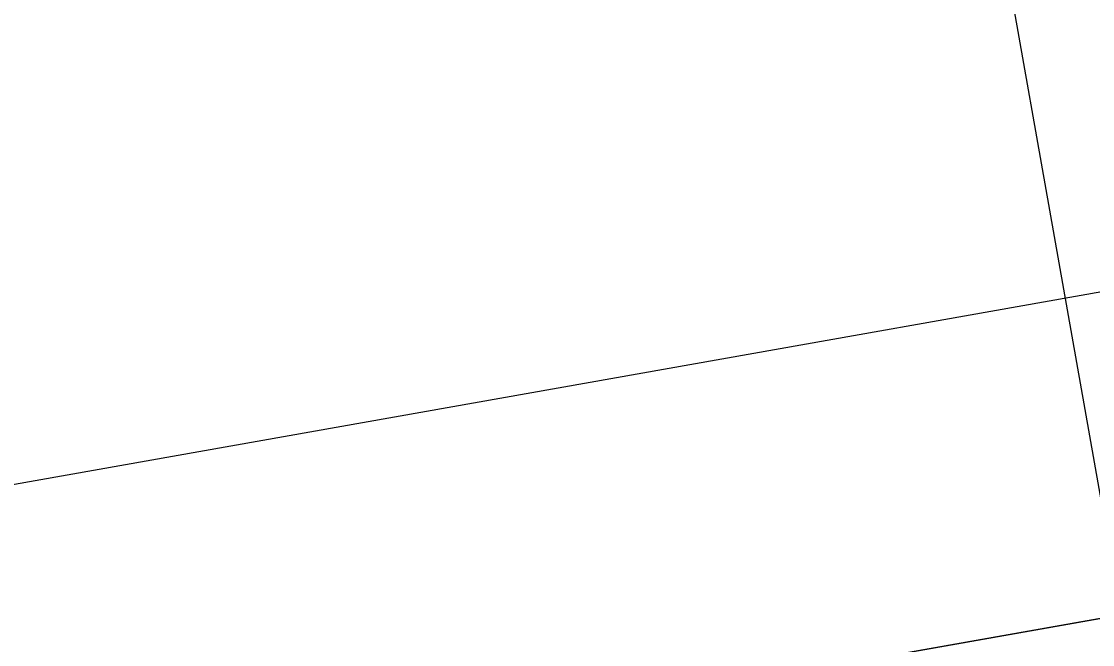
# Model space of a CAD drawing. Header units: millimetres. Extents: x -434100 to 9270898, y 0 to 249028.
# Drawn here: x -194526.89 to -194513.48, y 106459.63 to 106467.44 of the extents above; entities that cross this region are included whole.
import ezdxf
from ezdxf import colors
from ezdxf.entities.mleader import LeaderData, LeaderLine
from ezdxf.math import Vec2, Vec3

# ---------------------------------------------------------------- set-up
doc = ezdxf.new("R2010")
doc.units = ezdxf.units.MM
doc.header["$MEASUREMENT"] = 0
doc.layers.get('0').update_dxf_attribs({"color": 250, "lineweight": 9})
for name, color, linetype, lineweight in [('_АР ТЕКСТ', 250, 'Continuous', 25), ('АР_Отметки', 250, 'Continuous', 15), ('АР_Перегородки витражные', 152, 'Continuous', 13), ('АР_Размеры', 175, 'Continuous', 9), ('АР_Размеры дверей', 15, 'Continuous', 0), ('АР_Сущ Несущая стена', 216, 'Continuous', 30)]:
    doc.layers.add(name, color=color, linetype=linetype, lineweight=lineweight)
doc.styles.add('ISOCPEUR', font='isocpeur.TTF', dxfattribs={"width": 0.7})

# ---------------------------------------------------------------- blocks, each defined once
blk = doc.blocks.new('_DotSmall')
at = {"color": 0, "linetype": 'ByBlock', "const_width": 0.5}
blk.add_lwpolyline([(-0.0625, 0, 1), (0.0625, 0, 1)], format="xyb", close=True, dxfattribs=at)
blk = doc.blocks.new('стойка витр.')
at = {"lineweight": 0, "ltscale": 100, "transparency": 33554687}
blk.add_lwpolyline([(-3.954, -35.651), (88.615, -0.548), (89.181, 0.709), (67.185, 58.716), (65.927, 59.282), (-26.642, 24.18)], dxfattribs=at)
blk.add_lwpolyline([(63.812, 56.264), (85.074, 0.195), (10.631, -28.034), (-10.631, 28.034)], close=True, dxfattribs=at)
blk = doc.blocks.new('A$Cae753e6d')
at = {"color": 5, "lineweight": 0, "ltscale": 100, "transparency": 33554687}
blk.add_lwpolyline([(19.918, -54.73), (0.942, 42.435), (-0.203, 43.205), (-61.09, 31.314), (-61.86, 30.17), (-42.884, -66.995)], dxfattribs=at)
blk.add_lwpolyline([(-59.242, 27.576), (-0.389, 39.07), (14.872, -39.07), (-43.981, -50.563)], close=True, dxfattribs=at)
at = {"layer": 'АР_Перегородки витражные', "rotation": 80.28340479355269}
blk.add_blockref('стойка витр.', (-14.555, -44.816), dxfattribs=at)
blk = doc.blocks.new('A$Cec9b444d')
at = {"color": 241, "ltscale": 100, "true_color": 0xf7abae, "rotation": 359}
blk.add_blockref('A$Cae753e6d', (-263.604, -6176.929), dxfattribs=at)

msp = doc.modelspace()

# ---------------------------------------------------------------- linework, layer by layer
at = {"layer": 'АР_Размеры', "color": 5, "lineweight": 0, "ltscale": 100, "transparency": 33554687}
msp.add_lwpolyline([(-194434.725, 106384.344), (-194452.002, 106481.825), (-194453.133, 106482.616), (-194514.219, 106471.789), (-194515.009, 106470.658), (-194497.731, 106373.177)], dxfattribs=at)
msp.add_lwpolyline([(-194434.725, 106384.344), (-194452.002, 106481.825), (-194453.133, 106482.616), (-194514.219, 106471.789), (-194515.009, 106470.658), (-194497.731, 106373.177)], dxfattribs=at)
msp.add_lwpolyline([(-194434.725, 106384.344), (-194452.002, 106481.825), (-194453.133, 106482.616), (-194514.219, 106471.789), (-194515.009, 106470.658), (-194497.731, 106373.177)], dxfattribs=at)
msp.add_lwpolyline([(-194434.725, 106384.344), (-194452.002, 106481.825), (-194453.133, 106482.616), (-194514.219, 106471.789), (-194515.009, 106470.658), (-194497.731, 106373.177)], dxfattribs=at)
msp.add_lwpolyline([(-194434.725, 106384.344), (-194452.002, 106481.825), (-194453.133, 106482.616), (-194514.219, 106471.789), (-194515.009, 106470.658), (-194497.731, 106373.177)], dxfattribs=at)
msp.add_lwpolyline([(-194434.725, 106384.344), (-194452.002, 106481.825), (-194453.133, 106482.616), (-194514.219, 106471.789), (-194515.009, 106470.658), (-194497.731, 106373.177)], dxfattribs=at)
msp.add_lwpolyline([(-194434.725, 106384.344), (-194452.002, 106481.825), (-194453.133, 106482.616), (-194514.219, 106471.789), (-194515.009, 106470.658), (-194497.731, 106373.177)], dxfattribs=at)
msp.add_lwpolyline([(-194434.725, 106384.344), (-194452.002, 106481.825), (-194453.133, 106482.616), (-194514.219, 106471.789), (-194515.009, 106470.658), (-194497.731, 106373.177)], dxfattribs=at)
msp.add_lwpolyline([(-194434.725, 106384.344), (-194452.002, 106481.825), (-194453.133, 106482.616), (-194514.219, 106471.789), (-194515.009, 106470.658), (-194497.731, 106373.177)], dxfattribs=at)
msp.add_lwpolyline([(-194434.725, 106384.344), (-194452.002, 106481.825), (-194453.133, 106482.616), (-194514.219, 106471.789), (-194515.009, 106470.658), (-194497.731, 106373.177)], dxfattribs=at)
msp.add_lwpolyline([(-194434.725, 106384.344), (-194452.002, 106481.825), (-194453.133, 106482.616), (-194514.219, 106471.789), (-194515.009, 106470.658), (-194497.731, 106373.177)], dxfattribs=at)
msp.add_lwpolyline([(-194434.725, 106384.344), (-194452.002, 106481.825), (-194453.133, 106482.616), (-194514.219, 106471.789), (-194515.009, 106470.658), (-194497.731, 106373.177)], dxfattribs=at)
msp.add_lwpolyline([(-194434.725, 106384.344), (-194452.002, 106481.825), (-194453.133, 106482.616), (-194514.219, 106471.789), (-194515.009, 106470.658), (-194497.731, 106373.177)], dxfattribs=at)
msp.add_lwpolyline([(-194434.725, 106384.344), (-194452.002, 106481.825), (-194453.133, 106482.616), (-194514.219, 106471.789), (-194515.009, 106470.658), (-194497.731, 106373.177)], dxfattribs=at)
msp.add_lwpolyline([(-194434.725, 106384.344), (-194452.002, 106481.825), (-194453.133, 106482.616), (-194514.219, 106471.789), (-194515.009, 106470.658), (-194497.731, 106373.177)], dxfattribs=at)
msp.add_lwpolyline([(-194434.725, 106384.344), (-194452.002, 106481.825), (-194453.133, 106482.616), (-194514.219, 106471.789), (-194515.009, 106470.658), (-194497.731, 106373.177)], dxfattribs=at)
msp.add_lwpolyline([(-194434.725, 106384.344), (-194452.002, 106481.825), (-194453.133, 106482.616), (-194514.219, 106471.789), (-194515.009, 106470.658), (-194497.731, 106373.177)], dxfattribs=at)
msp.add_lwpolyline([(-194434.725, 106384.344), (-194452.002, 106481.825), (-194453.133, 106482.616), (-194514.219, 106471.789), (-194515.009, 106470.658), (-194497.731, 106373.177)], dxfattribs=at)
msp.add_lwpolyline([(-194434.725, 106384.344), (-194452.002, 106481.825), (-194453.133, 106482.616), (-194514.219, 106471.789), (-194515.009, 106470.658), (-194497.731, 106373.177)], dxfattribs=at)
msp.add_lwpolyline([(-194434.725, 106384.344), (-194452.002, 106481.825), (-194453.133, 106482.616), (-194514.219, 106471.789), (-194515.009, 106470.658), (-194497.731, 106373.177)], dxfattribs=at)
msp.add_lwpolyline([(-194434.725, 106384.344), (-194452.002, 106481.825), (-194453.133, 106482.616), (-194514.219, 106471.789), (-194515.009, 106470.658), (-194497.731, 106373.177)], dxfattribs=at)
msp.add_lwpolyline([(-194434.725, 106384.344), (-194452.002, 106481.825), (-194453.133, 106482.616), (-194514.219, 106471.789), (-194515.009, 106470.658), (-194497.731, 106373.177)], dxfattribs=at)
msp.add_lwpolyline([(-194434.725, 106384.344), (-194452.002, 106481.825), (-194453.133, 106482.616), (-194514.219, 106471.789), (-194515.009, 106470.658), (-194497.731, 106373.177)], dxfattribs=at)
msp.add_lwpolyline([(-194434.725, 106384.344), (-194452.002, 106481.825), (-194453.133, 106482.616), (-194514.219, 106471.789), (-194515.009, 106470.658), (-194497.731, 106373.177)], dxfattribs=at)
msp.add_lwpolyline([(-194434.725, 106384.344), (-194452.002, 106481.825), (-194453.133, 106482.616), (-194514.219, 106471.789), (-194515.009, 106470.658), (-194497.731, 106373.177)], dxfattribs=at)
msp.add_lwpolyline([(-194434.725, 106384.344), (-194452.002, 106481.825), (-194453.133, 106482.616), (-194514.219, 106471.789), (-194515.009, 106470.658), (-194497.731, 106373.177)], dxfattribs=at)
msp.add_lwpolyline([(-194434.725, 106384.344), (-194452.002, 106481.825), (-194453.133, 106482.616), (-194514.219, 106471.789), (-194515.009, 106470.658), (-194497.731, 106373.177)], dxfattribs=at)
msp.add_lwpolyline([(-194434.725, 106384.344), (-194452.002, 106481.825), (-194453.133, 106482.616), (-194514.219, 106471.789), (-194515.009, 106470.658), (-194497.731, 106373.177)], dxfattribs=at)
msp.add_lwpolyline([(-194434.725, 106384.344), (-194452.002, 106481.825), (-194453.133, 106482.616), (-194514.219, 106471.789), (-194515.009, 106470.658), (-194497.731, 106373.177)], dxfattribs=at)
msp.add_lwpolyline([(-194434.725, 106384.344), (-194452.002, 106481.825), (-194453.133, 106482.616), (-194514.219, 106471.789), (-194515.009, 106470.658), (-194497.731, 106373.177)], dxfattribs=at)
msp.add_lwpolyline([(-194434.725, 106384.344), (-194452.002, 106481.825), (-194453.133, 106482.616), (-194514.219, 106471.789), (-194515.009, 106470.658), (-194497.731, 106373.177)], dxfattribs=at)
msp.add_lwpolyline([(-194434.725, 106384.344), (-194452.002, 106481.825), (-194453.133, 106482.616), (-194514.219, 106471.789), (-194515.009, 106470.658), (-194497.731, 106373.177)], dxfattribs=at)
msp.add_lwpolyline([(-194434.725, 106384.344), (-194452.002, 106481.825), (-194453.133, 106482.616), (-194514.219, 106471.789), (-194515.009, 106470.658), (-194497.731, 106373.177)], dxfattribs=at)
msp.add_lwpolyline([(-194434.725, 106384.344), (-194452.002, 106481.825), (-194453.133, 106482.616), (-194514.219, 106471.789), (-194515.009, 106470.658), (-194497.731, 106373.177)], dxfattribs=at)
msp.add_lwpolyline([(-194434.725, 106384.344), (-194452.002, 106481.825), (-194453.133, 106482.616), (-194514.219, 106471.789), (-194515.009, 106470.658), (-194497.731, 106373.177)], dxfattribs=at)
msp.add_lwpolyline([(-194434.725, 106384.344), (-194452.002, 106481.825), (-194453.133, 106482.616), (-194514.219, 106471.789), (-194515.009, 106470.658), (-194497.731, 106373.177)], dxfattribs=at)
msp.add_lwpolyline([(-194434.725, 106384.344), (-194452.002, 106481.825), (-194453.133, 106482.616), (-194514.219, 106471.789), (-194515.009, 106470.658), (-194497.731, 106373.177)], dxfattribs=at)
msp.add_lwpolyline([(-194434.725, 106384.344), (-194452.002, 106481.825), (-194453.133, 106482.616), (-194514.219, 106471.789), (-194515.009, 106470.658), (-194497.731, 106373.177)], dxfattribs=at)
msp.add_lwpolyline([(-194434.725, 106384.344), (-194452.002, 106481.825), (-194453.133, 106482.616), (-194514.219, 106471.789), (-194515.009, 106470.658), (-194497.731, 106373.177)], dxfattribs=at)
msp.add_lwpolyline([(-194434.725, 106384.344), (-194452.002, 106481.825), (-194453.133, 106482.616), (-194514.219, 106471.789), (-194515.009, 106470.658), (-194497.731, 106373.177)], dxfattribs=at)
msp.add_lwpolyline([(-194434.725, 106384.344), (-194452.002, 106481.825), (-194453.133, 106482.616), (-194514.219, 106471.789), (-194515.009, 106470.658), (-194497.731, 106373.177)], dxfattribs=at)
msp.add_lwpolyline([(-194434.725, 106384.344), (-194452.002, 106481.825), (-194453.133, 106482.616), (-194514.219, 106471.789), (-194515.009, 106470.658), (-194497.731, 106373.177)], dxfattribs=at)
msp.add_lwpolyline([(-194434.725, 106384.344), (-194452.002, 106481.825), (-194453.133, 106482.616), (-194514.219, 106471.789), (-194515.009, 106470.658), (-194497.731, 106373.177)], dxfattribs=at)
msp.add_lwpolyline([(-194434.725, 106384.344), (-194452.002, 106481.825), (-194453.133, 106482.616), (-194514.219, 106471.789), (-194515.009, 106470.658), (-194497.731, 106373.177)], dxfattribs=at)
msp.add_lwpolyline([(-194434.725, 106384.344), (-194452.002, 106481.825), (-194453.133, 106482.616), (-194514.219, 106471.789), (-194515.009, 106470.658), (-194497.731, 106373.177)], dxfattribs=at)
msp.add_lwpolyline([(-194434.725, 106384.344), (-194452.002, 106481.825), (-194453.133, 106482.616), (-194514.219, 106471.789), (-194515.009, 106470.658), (-194497.731, 106373.177)], dxfattribs=at)
msp.add_lwpolyline([(-194434.725, 106384.344), (-194452.002, 106481.825), (-194453.133, 106482.616), (-194514.219, 106471.789), (-194515.009, 106470.658), (-194497.731, 106373.177)], dxfattribs=at)
msp.add_lwpolyline([(-194434.725, 106384.344), (-194452.002, 106481.825), (-194453.133, 106482.616), (-194514.219, 106471.789), (-194515.009, 106470.658), (-194497.731, 106373.177)], dxfattribs=at)
msp.add_lwpolyline([(-194434.725, 106384.344), (-194452.002, 106481.825), (-194453.133, 106482.616), (-194514.219, 106471.789), (-194515.009, 106470.658), (-194497.731, 106373.177)], dxfattribs=at)
msp.add_lwpolyline([(-194434.725, 106384.344), (-194452.002, 106481.825), (-194453.133, 106482.616), (-194514.219, 106471.789), (-194515.009, 106470.658), (-194497.731, 106373.177)], dxfattribs=at)
msp.add_lwpolyline([(-194434.725, 106384.344), (-194452.002, 106481.825), (-194453.133, 106482.616), (-194514.219, 106471.789), (-194515.009, 106470.658), (-194497.731, 106373.177)], dxfattribs=at)
msp.add_lwpolyline([(-194434.725, 106384.344), (-194452.002, 106481.825), (-194453.133, 106482.616), (-194514.219, 106471.789), (-194515.009, 106470.658), (-194497.731, 106373.177)], dxfattribs=at)
msp.add_lwpolyline([(-194434.725, 106384.344), (-194452.002, 106481.825), (-194453.133, 106482.616), (-194514.219, 106471.789), (-194515.009, 106470.658), (-194497.731, 106373.177)], dxfattribs=at)
msp.add_lwpolyline([(-194434.725, 106384.344), (-194452.002, 106481.825), (-194453.133, 106482.616), (-194514.219, 106471.789), (-194515.009, 106470.658), (-194497.731, 106373.177)], dxfattribs=at)
msp.add_lwpolyline([(-194434.725, 106384.344), (-194452.002, 106481.825), (-194453.133, 106482.616), (-194514.219, 106471.789), (-194515.009, 106470.658), (-194497.731, 106373.177)], dxfattribs=at)
msp.add_lwpolyline([(-194434.725, 106384.344), (-194452.002, 106481.825), (-194453.133, 106482.616), (-194514.219, 106471.789), (-194515.009, 106470.658), (-194497.731, 106373.177)], dxfattribs=at)
msp.add_lwpolyline([(-194434.725, 106384.344), (-194452.002, 106481.825), (-194453.133, 106482.616), (-194514.219, 106471.789), (-194515.009, 106470.658), (-194497.731, 106373.177)], dxfattribs=at)
msp.add_lwpolyline([(-194434.725, 106384.344), (-194452.002, 106481.825), (-194453.133, 106482.616), (-194514.219, 106471.789), (-194515.009, 106470.658), (-194497.731, 106373.177)], dxfattribs=at)
msp.add_lwpolyline([(-194434.725, 106384.344), (-194452.002, 106481.825), (-194453.133, 106482.616), (-194514.219, 106471.789), (-194515.009, 106470.658), (-194497.731, 106373.177)], dxfattribs=at)
msp.add_lwpolyline([(-194434.725, 106384.344), (-194452.002, 106481.825), (-194453.133, 106482.616), (-194514.219, 106471.789), (-194515.009, 106470.658), (-194497.731, 106373.177)], dxfattribs=at)
msp.add_lwpolyline([(-194434.725, 106384.344), (-194452.002, 106481.825), (-194453.133, 106482.616), (-194514.219, 106471.789), (-194515.009, 106470.658), (-194497.731, 106373.177)], dxfattribs=at)
msp.add_lwpolyline([(-194434.725, 106384.344), (-194452.002, 106481.825), (-194453.133, 106482.616), (-194514.219, 106471.789), (-194515.009, 106470.658), (-194497.731, 106373.177)], dxfattribs=at)
msp.add_lwpolyline([(-194434.725, 106384.344), (-194452.002, 106481.825), (-194453.133, 106482.616), (-194514.219, 106471.789), (-194515.009, 106470.658), (-194497.731, 106373.177)], dxfattribs=at)
msp.add_lwpolyline([(-194434.725, 106384.344), (-194452.002, 106481.825), (-194453.133, 106482.616), (-194514.219, 106471.789), (-194515.009, 106470.658), (-194497.731, 106373.177)], dxfattribs=at)
msp.add_lwpolyline([(-194434.725, 106384.344), (-194452.002, 106481.825), (-194453.133, 106482.616), (-194514.219, 106471.789), (-194515.009, 106470.658), (-194497.731, 106373.177)], dxfattribs=at)
msp.add_lwpolyline([(-194434.725, 106384.344), (-194452.002, 106481.825), (-194453.133, 106482.616), (-194514.219, 106471.789), (-194515.009, 106470.658), (-194497.731, 106373.177)], dxfattribs=at)
msp.add_lwpolyline([(-194434.725, 106384.344), (-194452.002, 106481.825), (-194453.133, 106482.616), (-194514.219, 106471.789), (-194515.009, 106470.658), (-194497.731, 106373.177)], dxfattribs=at)
msp.add_lwpolyline([(-194434.725, 106384.344), (-194452.002, 106481.825), (-194453.133, 106482.616), (-194514.219, 106471.789), (-194515.009, 106470.658), (-194497.731, 106373.177)], dxfattribs=at)
msp.add_lwpolyline([(-194434.725, 106384.344), (-194452.002, 106481.825), (-194453.133, 106482.616), (-194514.219, 106471.789), (-194515.009, 106470.658), (-194497.731, 106373.177)], dxfattribs=at)
msp.add_lwpolyline([(-194434.725, 106384.344), (-194452.002, 106481.825), (-194453.133, 106482.616), (-194514.219, 106471.789), (-194515.009, 106470.658), (-194497.731, 106373.177)], dxfattribs=at)
msp.add_lwpolyline([(-194434.725, 106384.344), (-194452.002, 106481.825), (-194453.133, 106482.616), (-194514.219, 106471.789), (-194515.009, 106470.658), (-194497.731, 106373.177)], dxfattribs=at)
msp.add_lwpolyline([(-194434.725, 106384.344), (-194452.002, 106481.825), (-194453.133, 106482.616), (-194514.219, 106471.789), (-194515.009, 106470.658), (-194497.731, 106373.177)], dxfattribs=at)
msp.add_lwpolyline([(-194434.725, 106384.344), (-194452.002, 106481.825), (-194453.133, 106482.616), (-194514.219, 106471.789), (-194515.009, 106470.658), (-194497.731, 106373.177)], dxfattribs=at)
msp.add_lwpolyline([(-194434.725, 106384.344), (-194452.002, 106481.825), (-194453.133, 106482.616), (-194514.219, 106471.789), (-194515.009, 106470.658), (-194497.731, 106373.177)], dxfattribs=at)
msp.add_lwpolyline([(-194434.725, 106384.344), (-194452.002, 106481.825), (-194453.133, 106482.616), (-194514.219, 106471.789), (-194515.009, 106470.658), (-194497.731, 106373.177)], dxfattribs=at)
msp.add_lwpolyline([(-194434.725, 106384.344), (-194452.002, 106481.825), (-194453.133, 106482.616), (-194514.219, 106471.789), (-194515.009, 106470.658), (-194497.731, 106373.177)], dxfattribs=at)
msp.add_lwpolyline([(-194434.725, 106384.344), (-194452.002, 106481.825), (-194453.133, 106482.616), (-194514.219, 106471.789), (-194515.009, 106470.658), (-194497.731, 106373.177)], dxfattribs=at)
msp.add_lwpolyline([(-194434.725, 106384.344), (-194452.002, 106481.825), (-194453.133, 106482.616), (-194514.219, 106471.789), (-194515.009, 106470.658), (-194497.731, 106373.177)], dxfattribs=at)
msp.add_lwpolyline([(-194434.725, 106384.344), (-194452.002, 106481.825), (-194453.133, 106482.616), (-194514.219, 106471.789), (-194515.009, 106470.658), (-194497.731, 106373.177)], dxfattribs=at)
msp.add_lwpolyline([(-194434.725, 106384.344), (-194452.002, 106481.825), (-194453.133, 106482.616), (-194514.219, 106471.789), (-194515.009, 106470.658), (-194497.731, 106373.177)], dxfattribs=at)
msp.add_lwpolyline([(-194434.725, 106384.344), (-194452.002, 106481.825), (-194453.133, 106482.616), (-194514.219, 106471.789), (-194515.009, 106470.658), (-194497.731, 106373.177)], dxfattribs=at)
msp.add_lwpolyline([(-194434.725, 106384.344), (-194452.002, 106481.825), (-194453.133, 106482.616), (-194514.219, 106471.789), (-194515.009, 106470.658), (-194497.731, 106373.177)], dxfattribs=at)
msp.add_lwpolyline([(-194434.725, 106384.344), (-194452.002, 106481.825), (-194453.133, 106482.616), (-194514.219, 106471.789), (-194515.009, 106470.658), (-194497.731, 106373.177)], dxfattribs=at)
msp.add_lwpolyline([(-194434.725, 106384.344), (-194452.002, 106481.825), (-194453.133, 106482.616), (-194514.219, 106471.789), (-194515.009, 106470.658), (-194497.731, 106373.177)], dxfattribs=at)
msp.add_lwpolyline([(-194434.725, 106384.344), (-194452.002, 106481.825), (-194453.133, 106482.616), (-194514.219, 106471.789), (-194515.009, 106470.658), (-194497.731, 106373.177)], dxfattribs=at)
msp.add_lwpolyline([(-194434.725, 106384.344), (-194452.002, 106481.825), (-194453.133, 106482.616), (-194514.219, 106471.789), (-194515.009, 106470.658), (-194497.731, 106373.177)], dxfattribs=at)
msp.add_lwpolyline([(-194434.725, 106384.344), (-194452.002, 106481.825), (-194453.133, 106482.616), (-194514.219, 106471.789), (-194515.009, 106470.658), (-194497.731, 106373.177)], dxfattribs=at)
msp.add_lwpolyline([(-194434.725, 106384.344), (-194452.002, 106481.825), (-194453.133, 106482.616), (-194514.219, 106471.789), (-194515.009, 106470.658), (-194497.731, 106373.177)], dxfattribs=at)
msp.add_lwpolyline([(-194434.725, 106384.344), (-194452.002, 106481.825), (-194453.133, 106482.616), (-194514.219, 106471.789), (-194515.009, 106470.658), (-194497.731, 106373.177)], dxfattribs=at)
msp.add_lwpolyline([(-194434.725, 106384.344), (-194452.002, 106481.825), (-194453.133, 106482.616), (-194514.219, 106471.789), (-194515.009, 106470.658), (-194497.731, 106373.177)], dxfattribs=at)
msp.add_lwpolyline([(-194434.725, 106384.344), (-194452.002, 106481.825), (-194453.133, 106482.616), (-194514.219, 106471.789), (-194515.009, 106470.658), (-194497.731, 106373.177)], dxfattribs=at)
msp.add_lwpolyline([(-194434.725, 106384.344), (-194452.002, 106481.825), (-194453.133, 106482.616), (-194514.219, 106471.789), (-194515.009, 106470.658), (-194497.731, 106373.177)], dxfattribs=at)
msp.add_lwpolyline([(-194434.725, 106384.344), (-194452.002, 106481.825), (-194453.133, 106482.616), (-194514.219, 106471.789), (-194515.009, 106470.658), (-194497.731, 106373.177)], dxfattribs=at)
msp.add_lwpolyline([(-194434.725, 106384.344), (-194452.002, 106481.825), (-194453.133, 106482.616), (-194514.219, 106471.789), (-194515.009, 106470.658), (-194497.731, 106373.177)], dxfattribs=at)
msp.add_lwpolyline([(-194434.725, 106384.344), (-194452.002, 106481.825), (-194453.133, 106482.616), (-194514.219, 106471.789), (-194515.009, 106470.658), (-194497.731, 106373.177)], dxfattribs=at)
msp.add_lwpolyline([(-194434.725, 106384.344), (-194452.002, 106481.825), (-194453.133, 106482.616), (-194514.219, 106471.789), (-194515.009, 106470.658), (-194497.731, 106373.177)], dxfattribs=at)
msp.add_lwpolyline([(-194434.725, 106384.344), (-194452.002, 106481.825), (-194453.133, 106482.616), (-194514.219, 106471.789), (-194515.009, 106470.658), (-194497.731, 106373.177)], dxfattribs=at)
msp.add_lwpolyline([(-194434.725, 106384.344), (-194452.002, 106481.825), (-194453.133, 106482.616), (-194514.219, 106471.789), (-194515.009, 106470.658), (-194497.731, 106373.177)], dxfattribs=at)
msp.add_lwpolyline([(-194434.725, 106384.344), (-194452.002, 106481.825), (-194453.133, 106482.616), (-194514.219, 106471.789), (-194515.009, 106470.658), (-194497.731, 106373.177)], dxfattribs=at)
msp.add_lwpolyline([(-194434.725, 106384.344), (-194452.002, 106481.825), (-194453.133, 106482.616), (-194514.219, 106471.789), (-194515.009, 106470.658), (-194497.731, 106373.177)], dxfattribs=at)
msp.add_lwpolyline([(-194434.725, 106384.344), (-194452.002, 106481.825), (-194453.133, 106482.616), (-194514.219, 106471.789), (-194515.009, 106470.658), (-194497.731, 106373.177)], dxfattribs=at)
msp.add_lwpolyline([(-194434.725, 106384.344), (-194452.002, 106481.825), (-194453.133, 106482.616), (-194514.219, 106471.789), (-194515.009, 106470.658), (-194497.731, 106373.177)], dxfattribs=at)
msp.add_lwpolyline([(-194434.725, 106384.344), (-194452.002, 106481.825), (-194453.133, 106482.616), (-194514.219, 106471.789), (-194515.009, 106470.658), (-194497.731, 106373.177)], dxfattribs=at)
msp.add_lwpolyline([(-194434.725, 106384.344), (-194452.002, 106481.825), (-194453.133, 106482.616), (-194514.219, 106471.789), (-194515.009, 106470.658), (-194497.731, 106373.177)], dxfattribs=at)
msp.add_lwpolyline([(-194434.725, 106384.344), (-194452.002, 106481.825), (-194453.133, 106482.616), (-194514.219, 106471.789), (-194515.009, 106470.658), (-194497.731, 106373.177)], dxfattribs=at)
msp.add_lwpolyline([(-194434.725, 106384.344), (-194452.002, 106481.825), (-194453.133, 106482.616), (-194514.219, 106471.789), (-194515.009, 106470.658), (-194497.731, 106373.177)], dxfattribs=at)
msp.add_lwpolyline([(-194434.725, 106384.344), (-194452.002, 106481.825), (-194453.133, 106482.616), (-194514.219, 106471.789), (-194515.009, 106470.658), (-194497.731, 106373.177)], dxfattribs=at)
msp.add_lwpolyline([(-194434.725, 106384.344), (-194452.002, 106481.825), (-194453.133, 106482.616), (-194514.219, 106471.789), (-194515.009, 106470.658), (-194497.731, 106373.177)], dxfattribs=at)
msp.add_lwpolyline([(-194434.725, 106384.344), (-194452.002, 106481.825), (-194453.133, 106482.616), (-194514.219, 106471.789), (-194515.009, 106470.658), (-194497.731, 106373.177)], dxfattribs=at)
msp.add_lwpolyline([(-194434.725, 106384.344), (-194452.002, 106481.825), (-194453.133, 106482.616), (-194514.219, 106471.789), (-194515.009, 106470.658), (-194497.731, 106373.177)], dxfattribs=at)
msp.add_lwpolyline([(-194434.725, 106384.344), (-194452.002, 106481.825), (-194453.133, 106482.616), (-194514.219, 106471.789), (-194515.009, 106470.658), (-194497.731, 106373.177)], dxfattribs=at)
msp.add_lwpolyline([(-194434.725, 106384.344), (-194452.002, 106481.825), (-194453.133, 106482.616), (-194514.219, 106471.789), (-194515.009, 106470.658), (-194497.731, 106373.177)], dxfattribs=at)
msp.add_lwpolyline([(-194434.725, 106384.344), (-194452.002, 106481.825), (-194453.133, 106482.616), (-194514.219, 106471.789), (-194515.009, 106470.658), (-194497.731, 106373.177)], dxfattribs=at)
msp.add_lwpolyline([(-194434.725, 106384.344), (-194452.002, 106481.825), (-194453.133, 106482.616), (-194514.219, 106471.789), (-194515.009, 106470.658), (-194497.731, 106373.177)], dxfattribs=at)
msp.add_lwpolyline([(-194434.725, 106384.344), (-194452.002, 106481.825), (-194453.133, 106482.616), (-194514.219, 106471.789), (-194515.009, 106470.658), (-194497.731, 106373.177)], dxfattribs=at)
msp.add_lwpolyline([(-194434.725, 106384.344), (-194452.002, 106481.825), (-194453.133, 106482.616), (-194514.219, 106471.789), (-194515.009, 106470.658), (-194497.731, 106373.177)], dxfattribs=at)
msp.add_lwpolyline([(-194434.725, 106384.344), (-194452.002, 106481.825), (-194453.133, 106482.616), (-194514.219, 106471.789), (-194515.009, 106470.658), (-194497.731, 106373.177)], dxfattribs=at)
msp.add_lwpolyline([(-194434.725, 106384.344), (-194452.002, 106481.825), (-194453.133, 106482.616), (-194514.219, 106471.789), (-194515.009, 106470.658), (-194497.731, 106373.177)], dxfattribs=at)
msp.add_lwpolyline([(-194434.725, 106384.344), (-194452.002, 106481.825), (-194453.133, 106482.616), (-194514.219, 106471.789), (-194515.009, 106470.658), (-194497.731, 106373.177)], dxfattribs=at)
msp.add_lwpolyline([(-194434.725, 106384.344), (-194452.002, 106481.825), (-194453.133, 106482.616), (-194514.219, 106471.789), (-194515.009, 106470.658), (-194497.731, 106373.177)], dxfattribs=at)
msp.add_lwpolyline([(-194434.725, 106384.344), (-194452.002, 106481.825), (-194453.133, 106482.616), (-194514.219, 106471.789), (-194515.009, 106470.658), (-194497.731, 106373.177)], dxfattribs=at)
msp.add_lwpolyline([(-194434.725, 106384.344), (-194452.002, 106481.825), (-194453.133, 106482.616), (-194514.219, 106471.789), (-194515.009, 106470.658), (-194497.731, 106373.177)], dxfattribs=at)
msp.add_lwpolyline([(-194434.725, 106384.344), (-194452.002, 106481.825), (-194453.133, 106482.616), (-194514.219, 106471.789), (-194515.009, 106470.658), (-194497.731, 106373.177)], dxfattribs=at)
msp.add_lwpolyline([(-194434.725, 106384.344), (-194452.002, 106481.825), (-194453.133, 106482.616), (-194514.219, 106471.789), (-194515.009, 106470.658), (-194497.731, 106373.177)], dxfattribs=at)
msp.add_lwpolyline([(-194434.725, 106384.344), (-194452.002, 106481.825), (-194453.133, 106482.616), (-194514.219, 106471.789), (-194515.009, 106470.658), (-194497.731, 106373.177)], dxfattribs=at)
msp.add_lwpolyline([(-194434.725, 106384.344), (-194452.002, 106481.825), (-194453.133, 106482.616), (-194514.219, 106471.789), (-194515.009, 106470.658), (-194497.731, 106373.177)], dxfattribs=at)
msp.add_lwpolyline([(-194434.725, 106384.344), (-194452.002, 106481.825), (-194453.133, 106482.616), (-194514.219, 106471.789), (-194515.009, 106470.658), (-194497.731, 106373.177)], dxfattribs=at)
msp.add_lwpolyline([(-194434.725, 106384.344), (-194452.002, 106481.825), (-194453.133, 106482.616), (-194514.219, 106471.789), (-194515.009, 106470.658), (-194497.731, 106373.177)], dxfattribs=at)
msp.add_lwpolyline([(-194434.725, 106384.344), (-194452.002, 106481.825), (-194453.133, 106482.616), (-194514.219, 106471.789), (-194515.009, 106470.658), (-194497.731, 106373.177)], dxfattribs=at)
msp.add_lwpolyline([(-194434.725, 106384.344), (-194452.002, 106481.825), (-194453.133, 106482.616), (-194514.219, 106471.789), (-194515.009, 106470.658), (-194497.731, 106373.177)], dxfattribs=at)
msp.add_lwpolyline([(-194434.725, 106384.344), (-194452.002, 106481.825), (-194453.133, 106482.616), (-194514.219, 106471.789), (-194515.009, 106470.658), (-194497.731, 106373.177)], dxfattribs=at)
msp.add_lwpolyline([(-194434.725, 106384.344), (-194452.002, 106481.825), (-194453.133, 106482.616), (-194514.219, 106471.789), (-194515.009, 106470.658), (-194497.731, 106373.177)], dxfattribs=at)
msp.add_lwpolyline([(-194434.725, 106384.344), (-194452.002, 106481.825), (-194453.133, 106482.616), (-194514.219, 106471.789), (-194515.009, 106470.658), (-194497.731, 106373.177)], dxfattribs=at)
msp.add_lwpolyline([(-194434.725, 106384.344), (-194452.002, 106481.825), (-194453.133, 106482.616), (-194514.219, 106471.789), (-194515.009, 106470.658), (-194497.731, 106373.177)], dxfattribs=at)
msp.add_lwpolyline([(-194434.725, 106384.344), (-194452.002, 106481.825), (-194453.133, 106482.616), (-194514.219, 106471.789), (-194515.009, 106470.658), (-194497.731, 106373.177)], dxfattribs=at)
msp.add_lwpolyline([(-194434.725, 106384.344), (-194452.002, 106481.825), (-194453.133, 106482.616), (-194514.219, 106471.789), (-194515.009, 106470.658), (-194497.731, 106373.177)], dxfattribs=at)
msp.add_lwpolyline([(-194434.725, 106384.344), (-194452.002, 106481.825), (-194453.133, 106482.616), (-194514.219, 106471.789), (-194515.009, 106470.658), (-194497.731, 106373.177)], dxfattribs=at)
msp.add_lwpolyline([(-194434.725, 106384.344), (-194452.002, 106481.825), (-194453.133, 106482.616), (-194514.219, 106471.789), (-194515.009, 106470.658), (-194497.731, 106373.177)], dxfattribs=at)
msp.add_lwpolyline([(-194434.725, 106384.344), (-194452.002, 106481.825), (-194453.133, 106482.616), (-194514.219, 106471.789), (-194515.009, 106470.658), (-194497.731, 106373.177)], dxfattribs=at)
msp.add_lwpolyline([(-194434.725, 106384.344), (-194452.002, 106481.825), (-194453.133, 106482.616), (-194514.219, 106471.789), (-194515.009, 106470.658), (-194497.731, 106373.177)], dxfattribs=at)
msp.add_lwpolyline([(-194434.725, 106384.344), (-194452.002, 106481.825), (-194453.133, 106482.616), (-194514.219, 106471.789), (-194515.009, 106470.658), (-194497.731, 106373.177)], dxfattribs=at)
msp.add_lwpolyline([(-194434.725, 106384.344), (-194452.002, 106481.825), (-194453.133, 106482.616), (-194514.219, 106471.789), (-194515.009, 106470.658), (-194497.731, 106373.177)], dxfattribs=at)
msp.add_lwpolyline([(-194434.725, 106384.344), (-194452.002, 106481.825), (-194453.133, 106482.616), (-194514.219, 106471.789), (-194515.009, 106470.658), (-194497.731, 106373.177)], dxfattribs=at)
msp.add_lwpolyline([(-194434.725, 106384.344), (-194452.002, 106481.825), (-194453.133, 106482.616), (-194514.219, 106471.789), (-194515.009, 106470.658), (-194497.731, 106373.177)], dxfattribs=at)
msp.add_lwpolyline([(-194434.725, 106384.344), (-194452.002, 106481.825), (-194453.133, 106482.616), (-194514.219, 106471.789), (-194515.009, 106470.658), (-194497.731, 106373.177)], dxfattribs=at)
msp.add_lwpolyline([(-194434.725, 106384.344), (-194452.002, 106481.825), (-194453.133, 106482.616), (-194514.219, 106471.789), (-194515.009, 106470.658), (-194497.731, 106373.177)], dxfattribs=at)
msp.add_lwpolyline([(-194434.725, 106384.344), (-194452.002, 106481.825), (-194453.133, 106482.616), (-194514.219, 106471.789), (-194515.009, 106470.658), (-194497.731, 106373.177)], dxfattribs=at)
msp.add_lwpolyline([(-194434.725, 106384.344), (-194452.002, 106481.825), (-194453.133, 106482.616), (-194514.219, 106471.789), (-194515.009, 106470.658), (-194497.731, 106373.177)], dxfattribs=at)
msp.add_lwpolyline([(-194434.725, 106384.344), (-194452.002, 106481.825), (-194453.133, 106482.616), (-194514.219, 106471.789), (-194515.009, 106470.658), (-194497.731, 106373.177)], dxfattribs=at)
msp.add_lwpolyline([(-194434.725, 106384.344), (-194452.002, 106481.825), (-194453.133, 106482.616), (-194514.219, 106471.789), (-194515.009, 106470.658), (-194497.731, 106373.177)], dxfattribs=at)
msp.add_lwpolyline([(-194434.725, 106384.344), (-194452.002, 106481.825), (-194453.133, 106482.616), (-194514.219, 106471.789), (-194515.009, 106470.658), (-194497.731, 106373.177)], dxfattribs=at)
msp.add_lwpolyline([(-194434.725, 106384.344), (-194452.002, 106481.825), (-194453.133, 106482.616), (-194514.219, 106471.789), (-194515.009, 106470.658), (-194497.731, 106373.177)], dxfattribs=at)
msp.add_lwpolyline([(-194434.725, 106384.344), (-194452.002, 106481.825), (-194453.133, 106482.616), (-194514.219, 106471.789), (-194515.009, 106470.658), (-194497.731, 106373.177)], dxfattribs=at)
msp.add_lwpolyline([(-194434.725, 106384.344), (-194452.002, 106481.825), (-194453.133, 106482.616), (-194514.219, 106471.789), (-194515.009, 106470.658), (-194497.731, 106373.177)], dxfattribs=at)
msp.add_lwpolyline([(-194434.725, 106384.344), (-194452.002, 106481.825), (-194453.133, 106482.616), (-194514.219, 106471.789), (-194515.009, 106470.658), (-194497.731, 106373.177)], dxfattribs=at)
msp.add_lwpolyline([(-194434.725, 106384.344), (-194452.002, 106481.825), (-194453.133, 106482.616), (-194514.219, 106471.789), (-194515.009, 106470.658), (-194497.731, 106373.177)], dxfattribs=at)
msp.add_lwpolyline([(-194434.725, 106384.344), (-194452.002, 106481.825), (-194453.133, 106482.616), (-194514.219, 106471.789), (-194515.009, 106470.658), (-194497.731, 106373.177)], dxfattribs=at)
msp.add_lwpolyline([(-194434.725, 106384.344), (-194452.002, 106481.825), (-194453.133, 106482.616), (-194514.219, 106471.789), (-194515.009, 106470.658), (-194497.731, 106373.177)], dxfattribs=at)
msp.add_lwpolyline([(-194434.725, 106384.344), (-194452.002, 106481.825), (-194453.133, 106482.616), (-194514.219, 106471.789), (-194515.009, 106470.658), (-194497.731, 106373.177)], dxfattribs=at)
msp.add_lwpolyline([(-194434.725, 106384.344), (-194452.002, 106481.825), (-194453.133, 106482.616), (-194514.219, 106471.789), (-194515.009, 106470.658), (-194497.731, 106373.177)], dxfattribs=at)
msp.add_lwpolyline([(-194434.725, 106384.344), (-194452.002, 106481.825), (-194453.133, 106482.616), (-194514.219, 106471.789), (-194515.009, 106470.658), (-194497.731, 106373.177)], dxfattribs=at)
msp.add_lwpolyline([(-194434.725, 106384.344), (-194452.002, 106481.825), (-194453.133, 106482.616), (-194514.219, 106471.789), (-194515.009, 106470.658), (-194497.731, 106373.177)], dxfattribs=at)
msp.add_lwpolyline([(-194434.725, 106384.344), (-194452.002, 106481.825), (-194453.133, 106482.616), (-194514.219, 106471.789), (-194515.009, 106470.658), (-194497.731, 106373.177)], dxfattribs=at)
msp.add_lwpolyline([(-194434.725, 106384.344), (-194452.002, 106481.825), (-194453.133, 106482.616), (-194514.219, 106471.789), (-194515.009, 106470.658), (-194497.731, 106373.177)], dxfattribs=at)
msp.add_lwpolyline([(-194434.725, 106384.344), (-194452.002, 106481.825), (-194453.133, 106482.616), (-194514.219, 106471.789), (-194515.009, 106470.658), (-194497.731, 106373.177)], dxfattribs=at)
msp.add_lwpolyline([(-194434.725, 106384.344), (-194452.002, 106481.825), (-194453.133, 106482.616), (-194514.219, 106471.789), (-194515.009, 106470.658), (-194497.731, 106373.177)], dxfattribs=at)
msp.add_lwpolyline([(-194434.725, 106384.344), (-194452.002, 106481.825), (-194453.133, 106482.616), (-194514.219, 106471.789), (-194515.009, 106470.658), (-194497.731, 106373.177)], dxfattribs=at)
msp.add_lwpolyline([(-194434.725, 106384.344), (-194452.002, 106481.825), (-194453.133, 106482.616), (-194514.219, 106471.789), (-194515.009, 106470.658), (-194497.731, 106373.177)], dxfattribs=at)
msp.add_lwpolyline([(-194434.725, 106384.344), (-194452.002, 106481.825), (-194453.133, 106482.616), (-194514.219, 106471.789), (-194515.009, 106470.658), (-194497.731, 106373.177)], dxfattribs=at)
msp.add_lwpolyline([(-194434.725, 106384.344), (-194452.002, 106481.825), (-194453.133, 106482.616), (-194514.219, 106471.789), (-194515.009, 106470.658), (-194497.731, 106373.177)], dxfattribs=at)
msp.add_lwpolyline([(-194434.725, 106384.344), (-194452.002, 106481.825), (-194453.133, 106482.616), (-194514.219, 106471.789), (-194515.009, 106470.658), (-194497.731, 106373.177)], dxfattribs=at)
msp.add_lwpolyline([(-194434.725, 106384.344), (-194452.002, 106481.825), (-194453.133, 106482.616), (-194514.219, 106471.789), (-194515.009, 106470.658), (-194497.731, 106373.177)], dxfattribs=at)
msp.add_lwpolyline([(-194434.725, 106384.344), (-194452.002, 106481.825), (-194453.133, 106482.616), (-194514.219, 106471.789), (-194515.009, 106470.658), (-194497.731, 106373.177)], dxfattribs=at)
msp.add_lwpolyline([(-194434.725, 106384.344), (-194452.002, 106481.825), (-194453.133, 106482.616), (-194514.219, 106471.789), (-194515.009, 106470.658), (-194497.731, 106373.177)], dxfattribs=at)
msp.add_lwpolyline([(-194434.725, 106384.344), (-194452.002, 106481.825), (-194453.133, 106482.616), (-194514.219, 106471.789), (-194515.009, 106470.658), (-194497.731, 106373.177)], dxfattribs=at)
msp.add_lwpolyline([(-194434.725, 106384.344), (-194452.002, 106481.825), (-194453.133, 106482.616), (-194514.219, 106471.789), (-194515.009, 106470.658), (-194497.731, 106373.177)], dxfattribs=at)
msp.add_lwpolyline([(-194434.725, 106384.344), (-194452.002, 106481.825), (-194453.133, 106482.616), (-194514.219, 106471.789), (-194515.009, 106470.658), (-194497.731, 106373.177)], dxfattribs=at)
msp.add_lwpolyline([(-194434.725, 106384.344), (-194452.002, 106481.825), (-194453.133, 106482.616), (-194514.219, 106471.789), (-194515.009, 106470.658), (-194497.731, 106373.177)], dxfattribs=at)
msp.add_lwpolyline([(-194434.725, 106384.344), (-194452.002, 106481.825), (-194453.133, 106482.616), (-194514.219, 106471.789), (-194515.009, 106470.658), (-194497.731, 106373.177)], dxfattribs=at)
msp.add_lwpolyline([(-194434.725, 106384.344), (-194452.002, 106481.825), (-194453.133, 106482.616), (-194514.219, 106471.789), (-194515.009, 106470.658), (-194497.731, 106373.177)], dxfattribs=at)
msp.add_lwpolyline([(-194434.725, 106384.344), (-194452.002, 106481.825), (-194453.133, 106482.616), (-194514.219, 106471.789), (-194515.009, 106470.658), (-194497.731, 106373.177)], dxfattribs=at)
msp.add_lwpolyline([(-194434.725, 106384.344), (-194452.002, 106481.825), (-194453.133, 106482.616), (-194514.219, 106471.789), (-194515.009, 106470.658), (-194497.731, 106373.177)], dxfattribs=at)
msp.add_lwpolyline([(-194434.725, 106384.344), (-194452.002, 106481.825), (-194453.133, 106482.616), (-194514.219, 106471.789), (-194515.009, 106470.658), (-194497.731, 106373.177)], dxfattribs=at)
msp.add_lwpolyline([(-194434.725, 106384.344), (-194452.002, 106481.825), (-194453.133, 106482.616), (-194514.219, 106471.789), (-194515.009, 106470.658), (-194497.731, 106373.177)], dxfattribs=at)
msp.add_lwpolyline([(-194434.725, 106384.344), (-194452.002, 106481.825), (-194453.133, 106482.616), (-194514.219, 106471.789), (-194515.009, 106470.658), (-194497.731, 106373.177)], dxfattribs=at)
msp.add_lwpolyline([(-194434.725, 106384.344), (-194452.002, 106481.825), (-194453.133, 106482.616), (-194514.219, 106471.789), (-194515.009, 106470.658), (-194497.731, 106373.177)], dxfattribs=at)
msp.add_lwpolyline([(-194434.725, 106384.344), (-194452.002, 106481.825), (-194453.133, 106482.616), (-194514.219, 106471.789), (-194515.009, 106470.658), (-194497.731, 106373.177)], dxfattribs=at)
msp.add_lwpolyline([(-194434.725, 106384.344), (-194452.002, 106481.825), (-194453.133, 106482.616), (-194514.219, 106471.789), (-194515.009, 106470.658), (-194497.731, 106373.177)], dxfattribs=at)
msp.add_lwpolyline([(-194434.725, 106384.344), (-194452.002, 106481.825), (-194453.133, 106482.616), (-194514.219, 106471.789), (-194515.009, 106470.658), (-194497.731, 106373.177)], dxfattribs=at)
msp.add_lwpolyline([(-194434.725, 106384.344), (-194452.002, 106481.825), (-194453.133, 106482.616), (-194514.219, 106471.789), (-194515.009, 106470.658), (-194497.731, 106373.177)], dxfattribs=at)
msp.add_lwpolyline([(-194434.725, 106384.344), (-194452.002, 106481.825), (-194453.133, 106482.616), (-194514.219, 106471.789), (-194515.009, 106470.658), (-194497.731, 106373.177)], dxfattribs=at)
msp.add_lwpolyline([(-194434.725, 106384.344), (-194452.002, 106481.825), (-194453.133, 106482.616), (-194514.219, 106471.789), (-194515.009, 106470.658), (-194497.731, 106373.177)], dxfattribs=at)
msp.add_lwpolyline([(-194434.725, 106384.344), (-194452.002, 106481.825), (-194453.133, 106482.616), (-194514.219, 106471.789), (-194515.009, 106470.658), (-194497.731, 106373.177)], dxfattribs=at)
msp.add_lwpolyline([(-194434.725, 106384.344), (-194452.002, 106481.825), (-194453.133, 106482.616), (-194514.219, 106471.789), (-194515.009, 106470.658), (-194497.731, 106373.177)], dxfattribs=at)
msp.add_lwpolyline([(-194434.725, 106384.344), (-194452.002, 106481.825), (-194453.133, 106482.616), (-194514.219, 106471.789), (-194515.009, 106470.658), (-194497.731, 106373.177)], dxfattribs=at)
msp.add_lwpolyline([(-194434.725, 106384.344), (-194452.002, 106481.825), (-194453.133, 106482.616), (-194514.219, 106471.789), (-194515.009, 106470.658), (-194497.731, 106373.177)], dxfattribs=at)
msp.add_lwpolyline([(-194434.725, 106384.344), (-194452.002, 106481.825), (-194453.133, 106482.616), (-194514.219, 106471.789), (-194515.009, 106470.658), (-194497.731, 106373.177)], dxfattribs=at)
msp.add_lwpolyline([(-194434.725, 106384.344), (-194452.002, 106481.825), (-194453.133, 106482.616), (-194514.219, 106471.789), (-194515.009, 106470.658), (-194497.731, 106373.177)], dxfattribs=at)
msp.add_lwpolyline([(-194434.725, 106384.344), (-194452.002, 106481.825), (-194453.133, 106482.616), (-194514.219, 106471.789), (-194515.009, 106470.658), (-194497.731, 106373.177)], dxfattribs=at)
msp.add_lwpolyline([(-194434.725, 106384.344), (-194452.002, 106481.825), (-194453.133, 106482.616), (-194514.219, 106471.789), (-194515.009, 106470.658), (-194497.731, 106373.177)], dxfattribs=at)
msp.add_lwpolyline([(-194434.725, 106384.344), (-194452.002, 106481.825), (-194453.133, 106482.616), (-194514.219, 106471.789), (-194515.009, 106470.658), (-194497.731, 106373.177)], dxfattribs=at)
msp.add_lwpolyline([(-194434.725, 106384.344), (-194452.002, 106481.825), (-194453.133, 106482.616), (-194514.219, 106471.789), (-194515.009, 106470.658), (-194497.731, 106373.177)], dxfattribs=at)
msp.add_lwpolyline([(-194434.725, 106384.344), (-194452.002, 106481.825), (-194453.133, 106482.616), (-194514.219, 106471.789), (-194515.009, 106470.658), (-194497.731, 106373.177)], dxfattribs=at)
msp.add_lwpolyline([(-194434.725, 106384.344), (-194452.002, 106481.825), (-194453.133, 106482.616), (-194514.219, 106471.789), (-194515.009, 106470.658), (-194497.731, 106373.177)], dxfattribs=at)
msp.add_lwpolyline([(-194434.725, 106384.344), (-194452.002, 106481.825), (-194453.133, 106482.616), (-194514.219, 106471.789), (-194515.009, 106470.658), (-194497.731, 106373.177)], dxfattribs=at)
msp.add_lwpolyline([(-194434.725, 106384.344), (-194452.002, 106481.825), (-194453.133, 106482.616), (-194514.219, 106471.789), (-194515.009, 106470.658), (-194497.731, 106373.177)], dxfattribs=at)
msp.add_lwpolyline([(-194434.725, 106384.344), (-194452.002, 106481.825), (-194453.133, 106482.616), (-194514.219, 106471.789), (-194515.009, 106470.658), (-194497.731, 106373.177)], dxfattribs=at)
msp.add_lwpolyline([(-194434.725, 106384.344), (-194452.002, 106481.825), (-194453.133, 106482.616), (-194514.219, 106471.789), (-194515.009, 106470.658), (-194497.731, 106373.177)], dxfattribs=at)
msp.add_lwpolyline([(-194434.725, 106384.344), (-194452.002, 106481.825), (-194453.133, 106482.616), (-194514.219, 106471.789), (-194515.009, 106470.658), (-194497.731, 106373.177)], dxfattribs=at)
msp.add_lwpolyline([(-194434.725, 106384.344), (-194452.002, 106481.825), (-194453.133, 106482.616), (-194514.219, 106471.789), (-194515.009, 106470.658), (-194497.731, 106373.177)], dxfattribs=at)
msp.add_lwpolyline([(-194434.725, 106384.344), (-194452.002, 106481.825), (-194453.133, 106482.616), (-194514.219, 106471.789), (-194515.009, 106470.658), (-194497.731, 106373.177)], dxfattribs=at)
msp.add_lwpolyline([(-194434.725, 106384.344), (-194452.002, 106481.825), (-194453.133, 106482.616), (-194514.219, 106471.789), (-194515.009, 106470.658), (-194497.731, 106373.177)], dxfattribs=at)
msp.add_lwpolyline([(-194434.725, 106384.344), (-194452.002, 106481.825), (-194453.133, 106482.616), (-194514.219, 106471.789), (-194515.009, 106470.658), (-194497.731, 106373.177)], dxfattribs=at)
msp.add_lwpolyline([(-194434.725, 106384.344), (-194452.002, 106481.825), (-194453.133, 106482.616), (-194514.219, 106471.789), (-194515.009, 106470.658), (-194497.731, 106373.177)], dxfattribs=at)
msp.add_lwpolyline([(-194434.725, 106384.344), (-194452.002, 106481.825), (-194453.133, 106482.616), (-194514.219, 106471.789), (-194515.009, 106470.658), (-194497.731, 106373.177)], dxfattribs=at)
msp.add_lwpolyline([(-194434.725, 106384.344), (-194452.002, 106481.825), (-194453.133, 106482.616), (-194514.219, 106471.789), (-194515.009, 106470.658), (-194497.731, 106373.177)], dxfattribs=at)
msp.add_lwpolyline([(-194434.725, 106384.344), (-194452.002, 106481.825), (-194453.133, 106482.616), (-194514.219, 106471.789), (-194515.009, 106470.658), (-194497.731, 106373.177)], dxfattribs=at)
msp.add_lwpolyline([(-194434.725, 106384.344), (-194452.002, 106481.825), (-194453.133, 106482.616), (-194514.219, 106471.789), (-194515.009, 106470.658), (-194497.731, 106373.177)], dxfattribs=at)
msp.add_lwpolyline([(-194434.725, 106384.344), (-194452.002, 106481.825), (-194453.133, 106482.616), (-194514.219, 106471.789), (-194515.009, 106470.658), (-194497.731, 106373.177)], dxfattribs=at)
msp.add_lwpolyline([(-194434.725, 106384.344), (-194452.002, 106481.825), (-194453.133, 106482.616), (-194514.219, 106471.789), (-194515.009, 106470.658), (-194497.731, 106373.177)], dxfattribs=at)
msp.add_lwpolyline([(-194434.725, 106384.344), (-194452.002, 106481.825), (-194453.133, 106482.616), (-194514.219, 106471.789), (-194515.009, 106470.658), (-194497.731, 106373.177)], dxfattribs=at)
msp.add_lwpolyline([(-194434.725, 106384.344), (-194452.002, 106481.825), (-194453.133, 106482.616), (-194514.219, 106471.789), (-194515.009, 106470.658), (-194497.731, 106373.177)], dxfattribs=at)
msp.add_lwpolyline([(-194434.725, 106384.344), (-194452.002, 106481.825), (-194453.133, 106482.616), (-194514.219, 106471.789), (-194515.009, 106470.658), (-194497.731, 106373.177)], dxfattribs=at)
msp.add_lwpolyline([(-194434.725, 106384.344), (-194452.002, 106481.825), (-194453.133, 106482.616), (-194514.219, 106471.789), (-194515.009, 106470.658), (-194497.731, 106373.177)], dxfattribs=at)
msp.add_lwpolyline([(-194434.725, 106384.344), (-194452.002, 106481.825), (-194453.133, 106482.616), (-194514.219, 106471.789), (-194515.009, 106470.658), (-194497.731, 106373.177)], dxfattribs=at)
at = {"layer": 'АР_Сущ Несущая стена', "lineweight": 18, "ltscale": 100}
for centre, radius, start, end in [((-197124.022, 115502.579), 9144.283, 272.8206375, 356.2887311), ((-197116.355, 115484.589), 9778.655, 272.592548, 356.6353914)]:
    msp.add_arc(centre, radius, start, end, dxfattribs=at)

# ---------------------------------------------------------------- block references
at = {"layer": 'АР_Размеры дверей', "ltscale": 100}
msp.add_blockref('A$Cec9b444d', (-194233.915, 112600.682), dxfattribs=at)

# ---------------------------------------------------------------- leaders
at = {"layer": '_АР ТЕКСТ'}
ml = msp.add_multileader_mtext('Standard', dxfattribs=at)
ml.set_content('{\\W0.8;-2,550}', color=256, style='ISOCPEUR')
ml.set_leader_properties(color=256, linetype='Continuous', lineweight=-1)
ml.set_arrow_properties(name='DOTSMALL')
ml.build(insert=Vec2(0, 0))
ml.multileader.update_dxf_attribs({"has_text_frame": 1, "text_left_attachment_type": 4, "text_right_attachment_type": 4, "dogleg_length": 100, "arrow_head_size": 180})
ctx = ml.context
ctx.base_point, ctx.char_height, ctx.arrow_head_size, ctx.landing_gap_size, ctx.plane_origin = Vec3(-302775.822, 123943.264, -1.962), 250, 180, 50, Vec3(-302295.489, 121699.245, -1.962)
ctx.left_attachment, ctx.right_attachment = 4, 4
notes = []
notes.append((ctx, [(0, (0, 0, 0), (0, 0), (1, 0), 1, [])]))
ctx.mtext.insert, ctx.mtext.width, ctx.mtext.defined_height, ctx.mtext.line_spacing_style, ctx.mtext.flow_direction = Vec3(-302725.822, 124276.597, -1.962), 801.08641, 330.71, 2, 5
ml = msp.add_multileader_mtext('Standard', dxfattribs=at)
ml.set_content('{\\W0.8;-2,550}', color=256, style='ISOCPEUR')
ml.set_leader_properties(color=256, linetype='Continuous', lineweight=-1)
ml.set_arrow_properties(name='DOTSMALL')
ml.build(insert=Vec2(0, 0))
ml.multileader.update_dxf_attribs({"has_text_frame": 1, "text_left_attachment_type": 4, "text_right_attachment_type": 4, "dogleg_length": 100, "arrow_head_size": 180})
ctx = ml.context
ctx.base_point, ctx.char_height, ctx.arrow_head_size, ctx.landing_gap_size, ctx.plane_origin = Vec3(-314736.015, 120073.276, -1.962), 250, 180, 50, Vec3(-314255.682, 117829.258, -1.962)
ctx.left_attachment, ctx.right_attachment = 4, 4
notes.append((ctx, [(0, (0, 0, 0), (0, 0), (1, 0), 1, [])]))
ctx.mtext.insert, ctx.mtext.width, ctx.mtext.defined_height, ctx.mtext.line_spacing_style, ctx.mtext.flow_direction = Vec3(-314686.015, 120406.61, -1.962), 801.08641, 330.71, 2, 5
at = {"layer": 'АР_Отметки'}
ml = msp.add_multileader_mtext('Standard', dxfattribs=at)
ml.set_content('%%P0,000', color=256, style='ISOCPEUR')
ml.set_leader_properties(color=256, linetype='Continuous', lineweight=-1)
ml.set_arrow_properties(name='DOTSMALL')
ml.build(insert=Vec2(0, 0))
ml.multileader.update_dxf_attribs({"has_text_frame": 1, "text_left_attachment_type": 4, "text_right_attachment_type": 4, "dogleg_length": 100, "arrow_head_size": 180})
ctx = ml.context
ctx.base_point, ctx.char_height, ctx.arrow_head_size, ctx.landing_gap_size, ctx.plane_origin = Vec3(-195756.554, 128483.825, -0.16), 250, 180, 50, Vec3(-198827.636, 126894.276, -0.16)
ctx.left_attachment, ctx.right_attachment = 4, 4
notes.append((ctx, [(0, (0, 0, 0), (0, 0), (1, 0), 1, [])]))
ctx.mtext.insert, ctx.mtext.width, ctx.mtext.line_spacing_style, ctx.mtext.flow_direction = Vec3(-195706.554, 128817.158, -0.16), 852.69703, 2, 5
ml = msp.add_multileader_mtext('Standard', dxfattribs=at)
ml.set_content('{\\W0.8;-2,250}', color=256, style='ISOCPEUR')
ml.set_leader_properties(color=256, linetype='Continuous', lineweight=-1)
ml.set_arrow_properties(name='DOTSMALL')
ml.build(insert=Vec2(0, 0))
ml.multileader.update_dxf_attribs({"has_text_frame": 1, "text_left_attachment_type": 4, "text_right_attachment_type": 4, "dogleg_length": 100, "arrow_head_size": 180})
ctx = ml.context
ctx.base_point, ctx.char_height, ctx.arrow_head_size, ctx.landing_gap_size, ctx.plane_origin = Vec3(-297233.619, 128352.859), 250, 180, 50, Vec3(-296855.536, 126878.835)
ctx.left_attachment, ctx.right_attachment = 4, 4
notes.append((ctx, [(0, (0, 0, 0), (0, 0), (1, 0), 1, [])]))
ctx.mtext.insert, ctx.mtext.width, ctx.mtext.defined_height, ctx.mtext.line_spacing_style, ctx.mtext.flow_direction = Vec3(-297183.619, 128686.192), 769.98896, 343.888, 2, 5
ml = msp.add_multileader_mtext('Standard', dxfattribs=at)
ml.set_content('0,000', color=256, style='ISOCPEUR')
ml.set_leader_properties(color=256, linetype='Continuous', lineweight=-1)
ml.set_arrow_properties(name='DOTSMALL')
ml.build(insert=Vec2(0, 0))
ml.multileader.update_dxf_attribs({"has_text_frame": 1, "text_left_attachment_type": 4, "text_right_attachment_type": 4, "dogleg_length": 100, "arrow_head_size": 180})
ctx = ml.context
ctx.base_point, ctx.char_height, ctx.arrow_head_size, ctx.landing_gap_size, ctx.plane_origin = Vec3(-202684.24, 121780.852, -0.16), 250, 180, 50, Vec3(-205755.321, 120191.304, -0.16)
ctx.left_attachment, ctx.right_attachment = 4, 4
notes.append((ctx, [(0, (0, 0, 0), (0, 0), (1, 0), 1, [])]))
ctx.mtext.insert, ctx.mtext.width, ctx.mtext.line_spacing_style, ctx.mtext.flow_direction = Vec3(-202634.24, 122114.186, -0.16), 852.69703, 2, 5
ml = msp.add_multileader_mtext('Standard', dxfattribs=at)
ml.set_content('{\\W0.8;-2,250}', color=256, style='ISOCPEUR')
ml.set_leader_properties(color=256, linetype='Continuous', lineweight=-1)
ml.set_arrow_properties(name='DOTSMALL')
ml.build(insert=Vec2(0, 0))
ml.multileader.update_dxf_attribs({"has_text_frame": 1, "text_left_attachment_type": 4, "text_right_attachment_type": 4, "dogleg_length": 100, "arrow_head_size": 180})
ctx = ml.context
ctx.base_point, ctx.char_height, ctx.arrow_head_size, ctx.landing_gap_size, ctx.plane_origin = Vec3(-298305.796, 120267.042, 0), 250, 180, 50, Vec3(-302964.305, 116414.735, 0)
ctx.left_attachment, ctx.right_attachment = 4, 4
notes.append((ctx, [(0, (0, 0, 0), (0, 0), (1, 0), 1, [])]))
ctx.mtext.insert, ctx.mtext.width, ctx.mtext.defined_height, ctx.mtext.line_spacing_style, ctx.mtext.flow_direction = Vec3(-298255.796, 120600.375, 0), 769.98896, 343.888, 2, 5
ml = msp.add_multileader_mtext('Standard', dxfattribs=at)
ml.set_content('{\\W0.8;-2,250}', color=256, style='ISOCPEUR')
ml.set_leader_properties(color=256, linetype='Continuous', lineweight=-1)
ml.set_arrow_properties(name='DOTSMALL')
ml.build(insert=Vec2(0, 0))
ml.multileader.update_dxf_attribs({"has_text_frame": 1, "text_left_attachment_type": 4, "text_right_attachment_type": 4, "dogleg_length": 100, "arrow_head_size": 180})
ctx = ml.context
ctx.base_point, ctx.char_height, ctx.arrow_head_size, ctx.landing_gap_size, ctx.plane_origin = Vec3(-336127.5, 116985.857, 0), 250, 180, 50, Vec3(-337173.964, 115928.763, 0)
ctx.left_attachment, ctx.right_attachment = 4, 4
notes.append((ctx, [(0, (0, 0, 0), (0, 0), (1, 0), 1, [])]))
ctx.mtext.insert, ctx.mtext.width, ctx.mtext.defined_height, ctx.mtext.line_spacing_style, ctx.mtext.flow_direction = Vec3(-336077.5, 117319.19, 0), 769.98896, 343.888, 2, 5
ml = msp.add_multileader_mtext('Standard', dxfattribs=at)
ml.set_content('{\\W0.8;-2,650}', color=256, style='ISOCPEUR')
ml.set_leader_properties(color=256, linetype='Continuous', lineweight=-1)
ml.set_arrow_properties(name='DOTSMALL')
ml.build(insert=Vec2(0, 0))
ml.multileader.update_dxf_attribs({"has_text_frame": 1, "text_left_attachment_type": 4, "text_right_attachment_type": 4, "dogleg_length": 100, "arrow_head_size": 180})
ctx = ml.context
ctx.base_point, ctx.char_height, ctx.arrow_head_size, ctx.landing_gap_size, ctx.plane_origin = Vec3(-302139.5, 114233.667), 250, 180, 50, Vec3(-302336.256, 112502.854)
ctx.left_attachment, ctx.right_attachment = 4, 4
notes.append((ctx, [(0, (0, 0, 0), (0, 0), (1, 0), 1, [])]))
ctx.mtext.insert, ctx.mtext.width, ctx.mtext.defined_height, ctx.mtext.line_spacing_style, ctx.mtext.flow_direction = Vec3(-302089.5, 114567), 881.18578, 430.987, 2, 5
for ctx, leaders in notes:
    for number, flags, end, landing, length, lines in leaders:
        leader = LeaderData()
        leader.index, (leader.has_last_leader_line, leader.has_dogleg_vector, leader.attachment_direction) = number, flags
        leader.last_leader_point, leader.dogleg_vector, leader.dogleg_length = Vec3(end), Vec3(landing), length
        for number, points, colour, breaks in lines:
            line = LeaderLine()
            line.index, line.vertices, line.color, line.breaks = number, Vec3.list(points), colors.encode_raw_color(colour), breaks
            leader.lines.append(line)
        ctx.leaders.append(leader)

doc.saveas('drawing.dxf')
